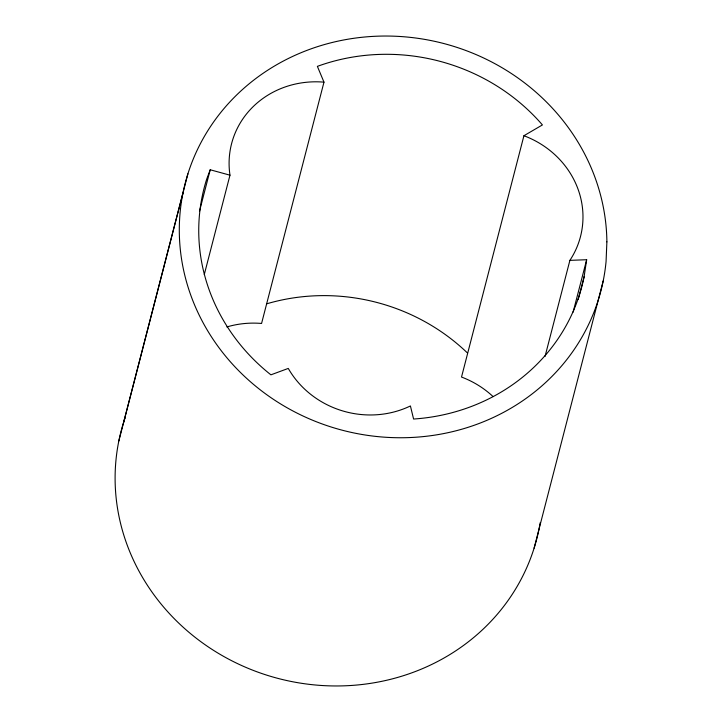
<?xml version="1.0" encoding="UTF-8"?>
<svg xmlns="http://www.w3.org/2000/svg" width="722" height="722" viewBox="0 0 722 722"><rect width="100%" height="100%" fill="white"/><g stroke="black" fill="none" stroke-linecap="round" stroke-linejoin="round"><path stroke-width="1.08" d="M523.928 135.727A90.268 84.05 14.5 0 1 569.893 260.362L586.661 259.721L583.999 277.374A195.184 181.727 14.5 0 1 413.589 419.031L410.412 405.954A90.367 84.14 14.5 0 1 288.268 368.419L270.912 374.835A195.184 181.727 14.5 0 1 206.691 179.155L210.219 169.769L229.975 175.184A90.268 84.05 14.5 0 1 323.979 82.146L317.382 66.361A195.184 181.727 14.5 0 1 542.421 124.933L523.928 135.727L461.52 377.046A90.268 84.05 14.5 0 1 493.09 396.604M123.715 422.045L187.9 173.831M118.814 441.043L183.009 192.828M199.489 211.266L210.219 169.769M204.281 274.55L229.975 175.184M323.979 82.146L261.572 323.456A90.268 84.05 14.5 0 0 226.843 326.949M545.038 356.46L569.893 260.362M573.106 312.139L586.661 259.721M578.187 299.513L584.125 276.58M534.099 548.169L603.186 280.957M540.182 522.737A214.696 199.895 14.5 0 1 280.127 678.96A214.696 199.895 14.5 0 1 125.068 417.903M266.49 303.881A195.184 181.727 14.5 0 1 467.098 352.652M606.886 241.879L606.065 261.545A214.696 199.895 14.5 0 1 276.066 401.071A214.696 199.895 14.5 0 1 290.47 57.453A214.696 199.895 14.5 0 1 606.886 241.879"/></g></svg>
